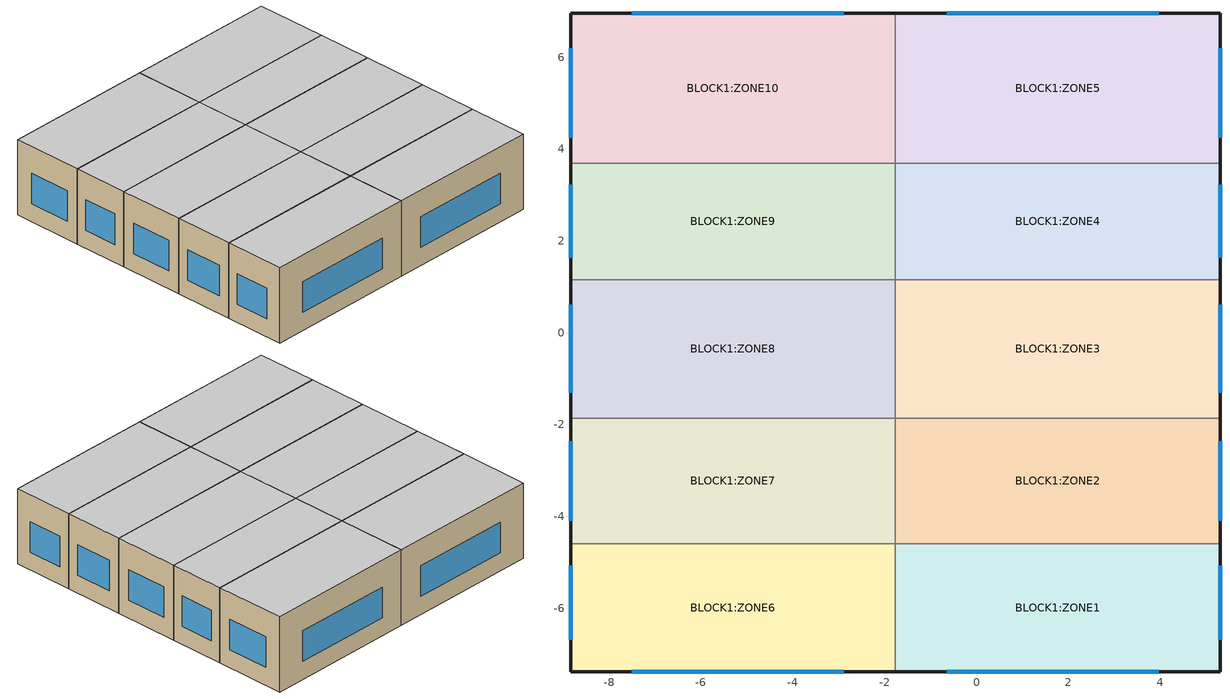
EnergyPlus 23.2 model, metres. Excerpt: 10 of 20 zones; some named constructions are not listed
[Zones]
BLOCK1:ZONE6
 floor ground (Project ground floor): -1.77,-7.38 -8.84,-7.38 -8.84,-4.59 -1.77,-4.59 z0
 wall outside (Project wall): -8.84,-4.59 -8.84,-7.38 -1.77,-7.38 z0:3.5
 wall to BLOCK1:ZONE1 (Project partition): -1.77,-7.38 -1.77,-4.59 z0:3.5
 wall to BLOCK1:ZONE7 (Project partition): -1.77,-4.59 -8.84,-4.59 z0:3.5
 window (Project external glazing - 1001): -8.84,-5.07 -8.84,-6.69 / -7.5,-7.38 -2.89,-7.38 z0.84:2.26
 ceiling to BLOCK2:ZONE6 (Project internal floor_Reversed): -8.84,-7.38 -1.77,-7.38 -1.77,-4.59 -8.84,-4.59 z3.5
BLOCK1:ZONE1
 floor ground (Project ground floor): 5.3,-7.38 -1.77,-7.38 -1.77,-4.59 5.3,-4.59 z0
 wall outside (Project wall): -1.77,-7.38 5.3,-7.38 5.3,-4.59 z0:3.5
 wall to BLOCK1:ZONE2 (Project partition): 5.3,-4.59 -1.77,-4.59 z0:3.5
 window (Project external glazing - 1001): 5.3,-6.69 5.3,-5.07 / -0.65,-7.38 3.96,-7.38 z0.84:2.26
 ceiling to BLOCK2:ZONE1 (Project internal floor_Reversed): -1.77,-7.38 5.3,-7.38 5.3,-4.59 -1.77,-4.59 z3.5
BLOCK1:ZONE7
 floor ground (Project ground floor): -1.77,-4.59 -8.84,-4.59 -8.84,-1.86 -1.77,-1.86 z0
 wall outside (Project wall): -8.84,-1.86 -8.84,-4.59 z0:3.5
 wall to BLOCK1:ZONE2 (Project partition): -1.77,-4.59 -1.77,-1.86 z0:3.5
 wall to BLOCK1:ZONE8 (Project partition): -1.77,-1.86 -8.84,-1.86 z0:3.5
 window (Project external glazing - 1001): -8.84,-2.36 -8.84,-4.09 z0.84:2.26
 ceiling to BLOCK2:ZONE7 (Project internal floor_Reversed): -8.84,-4.59 -1.77,-4.59 -1.77,-1.86 -8.84,-1.86 z3.5
BLOCK1:ZONE2
 floor ground (Project ground floor): 5.3,-4.59 -1.77,-4.59 -1.77,-1.86 5.3,-1.86 z0
 wall outside (Project wall): 5.3,-4.59 5.3,-1.86 z0:3.5
 wall to BLOCK1:ZONE3 (Project partition): 5.3,-1.86 -1.77,-1.86 z0:3.5
 window (Project external glazing - 1001): 5.3,-4.09 5.3,-2.36 z0.84:2.26
 ceiling to BLOCK2:ZONE2 (Project internal floor_Reversed): -1.77,-4.59 5.3,-4.59 5.3,-1.86 -1.77,-1.86 z3.5
BLOCK1:ZONE8
 floor ground (Project ground floor): -1.77,-1.86 -8.84,-1.86 -8.84,1.16 -1.77,1.16 z0
 wall outside (Project wall): -8.84,1.16 -8.84,-1.86 z0:3.5
 wall to BLOCK1:ZONE3 (Project partition): -1.77,-1.86 -1.77,1.16 z0:3.5
 wall to BLOCK1:ZONE9 (Project partition): -1.77,1.16 -8.84,1.16 z0:3.5
 window (Project external glazing - 1001): -8.84,0.61 -8.84,-1.31 z0.84:2.26
 ceiling to BLOCK2:ZONE8 (Project internal floor_Reversed): -8.84,-1.86 -1.77,-1.86 -1.77,1.16 -8.84,1.16 z3.5
BLOCK1:ZONE3
 floor ground (Project ground floor): 5.3,-1.86 -1.77,-1.86 -1.77,1.16 5.3,1.16 z0
 wall outside (Project wall): 5.3,-1.86 5.3,1.16 z0:3.5
 wall to BLOCK1:ZONE4 (Project partition): 5.3,1.16 -1.77,1.16 z0:3.5
 window (Project external glazing - 1001): 5.3,-1.31 5.3,0.61 z0.84:2.26
 ceiling to BLOCK2:ZONE3 (Project internal floor_Reversed): -1.77,-1.86 5.3,-1.86 5.3,1.16 -1.77,1.16 z3.5
BLOCK1:ZONE9
 floor ground (Project ground floor): -1.77,1.16 -8.84,1.16 -8.84,3.69 -1.77,3.69 z0
 wall outside (Project wall): -8.84,3.69 -8.84,1.16 z0:3.5
 wall to BLOCK1:ZONE4 (Project partition): -1.77,1.16 -1.77,3.69 z0:3.5
 wall to BLOCK1:ZONE10 (Project partition): -1.77,3.69 -8.84,3.69 z0:3.5
 window (Project external glazing - 1001): -8.84,3.22 -8.84,1.63 z0.84:2.26
 ceiling to BLOCK2:ZONE9 (Project internal floor_Reversed): -8.84,1.16 -1.77,1.16 -1.77,3.69 -8.84,3.69 z3.5
BLOCK1:ZONE4
 floor ground (Project ground floor): 5.3,1.16 -1.77,1.16 -1.77,3.69 5.3,3.69 z0
 wall outside (Project wall): 5.3,1.16 5.3,3.69 z0:3.5
 wall to BLOCK1:ZONE5 (Project partition): 5.3,3.69 -1.77,3.69 z0:3.5
 window (Project external glazing - 1001): 5.3,1.63 5.3,3.22 z0.84:2.26
 ceiling to BLOCK2:ZONE4 (Project internal floor_Reversed): -1.77,1.16 5.3,1.16 5.3,3.69 -1.77,3.69 z3.5
BLOCK1:ZONE10
 floor ground (Project ground floor): -1.77,3.69 -8.84,3.69 -8.84,6.96 -1.77,6.96 z0
 wall outside (Project wall): -1.77,6.96 -8.84,6.96 -8.84,3.69 z0:3.5
 wall to BLOCK1:ZONE5 (Project partition): -1.77,3.69 -1.77,6.96 z0:3.5
 window (Project external glazing - 1001): -2.89,6.96 -7.5,6.96 / -8.84,6.19 -8.84,4.24 z0.84:2.26
 ceiling to BLOCK2:ZONE10 (Project internal floor_Reversed): -8.84,3.69 -1.77,3.69 -1.77,6.96 -8.84,6.96 z3.5
BLOCK1:ZONE5
 floor ground (Project ground floor): 5.3,3.69 -1.77,3.69 -1.77,6.96 5.3,6.96 z0
 wall outside (Project wall): 5.3,3.69 5.3,6.96 -1.77,6.96 z0:3.5
 window (Project external glazing - 1001): 5.3,4.24 5.3,6.19 / 3.96,6.96 -0.65,6.96 z0.84:2.26
 ceiling to BLOCK2:ZONE5 (Project internal floor_Reversed): -1.77,3.69 5.3,3.69 5.3,6.96 -1.77,6.96 z3.5
[ENERGYMANAGEMENTSYSTEM:PROGRAM]
CountHours_BLOCK2_ZONE2: if (ComfStand == 1) || (ComfStand == 10); if (RMOT >= AHSTall) && (RMOT <= ACSTaul); if (BLOCK2_ZONE2_OpT <= ACSTnoTol); if (BLOCK2_ZONE2_OpT >= AHSTnoTol); set ComfHours_BLOCK2_ZONE2 = 1*ZoneTimeStep; set DiscomfAppHotHours_BLOCK2_ZONE2 = 0; set DiscomfAppColdHours_BLOCK2_ZONE2 = 0; set DiscomfNonAppHotHours_BLOCK2_ZONE2 = 0; set DiscomfNonAppColdHours_BLOCK2_ZONE2 = 0; endif; elseif (BLOCK2_ZONE2_OpT > ACSTnoTol); set ComfHours_BLOCK2_ZONE2 = 0; set DiscomfAppHotHours_BLOCK2_ZONE2 = 1*ZoneTimeStep; set DiscomfAppColdHours_BLOCK2_ZONE2 = 0; set DiscomfNonAppHotHours_BLOCK2_ZONE2 = 0; set DiscomfNonAppColdHours_BLOCK2_ZONE2 = 0; elseif (BLOCK2_ZONE2_OpT < AHSTnoTol); set ComfHours_BLOCK2_ZONE2 = 0; set DiscomfAppHotHours_BLOCK2_ZONE2 = 0; set DiscomfAppColdHours_BLOCK2_ZONE2 = 1*ZoneTimeStep; set DiscomfNonAppHotHours_BLOCK2_ZONE2 = 0; set DiscomfNonAppColdHours_BLOCK2_ZONE2 = 0; endif; elseif (RMOT > ACSTaul); set ComfHours_BLOCK2_ZONE2 = 0; set DiscomfAppHotHours_BLOCK2_ZONE2 = 0; set DiscomfAppColdHours_BLOCK2_ZONE2 = 0; set DiscomfNonAppHotHours_BLOCK2_ZONE2 = 1*ZoneTimeStep; set DiscomfNonAppColdHours_BLOCK2_ZONE2 = 0; elseif (RMOT < AHSTall); set ComfHours_BLOCK2_ZONE2 = 0; set DiscomfAppHotHours_BLOCK2_ZONE2 = 0; set DiscomfAppColdHours_BLOCK2_ZONE2 = 0; set DiscomfNonAppHotHours_BLOCK2_ZONE2 = 0; set DiscomfNonAppColdHours_BLOCK2_ZONE2 = 1*ZoneTimeStep; endif; else; if (PMOT >= AHSTall) && (PMOT <= ACSTaul); if (BLOCK2_ZONE2_OpT <= ACSTnoTol); if (BLOCK2_ZONE2_OpT >= AHSTnoTol); set ComfHours_BLOCK2_ZONE2 = 1*ZoneTimeStep; set DiscomfAppHotHours_BLOCK2_ZONE2 = 0; set DiscomfAppColdHours_BLOCK2_ZONE2 = 0; set DiscomfNonAppHotHours_BLOCK2_ZONE2 = 0; set DiscomfNonAppColdHours_BLOCK2_ZONE2 = 0; endif; elseif (BLOCK2_ZONE2_OpT > ACSTnoTol); set ComfHours_BLOCK2_ZONE2 = 0; set DiscomfAppHotHours_BLOCK2_ZONE2 = 1*ZoneTimeStep; set DiscomfAppColdHours_BLOCK2_ZONE2 = 0; set DiscomfNonAppHotHours_BLOCK2_ZONE2 = 0; set DiscomfNonAppColdHours_BLOCK2_ZONE2 = 0; elseif (BLOCK2_ZONE2_OpT < AHSTnoTol); set ComfHours_BLOCK2_ZONE2 = 0; set DiscomfAppHotHours_BLOCK2_ZONE2 = 0; set DiscomfAppColdHours_BLOCK2_ZONE2 = 1*ZoneTimeStep; set DiscomfNonAppHotHours_BLOCK2_ZONE2 = 0; set DiscomfNonAppColdHours_BLOCK2_ZONE2 = 0; endif; elseif (PMOT > ACSTaul); set ComfHours_BLOCK2_ZONE2 = 0; set DiscomfAppHotHours_BLOCK2_ZONE2 = 0; set DiscomfAppColdHours_BLOCK2_ZONE2 = 0; set DiscomfNonAppHotHours_BLOCK2_ZONE2 = 1*ZoneTimeStep; set DiscomfNonAppColdHours_BLOCK2_ZONE2 = 0; elseif (PMOT < AHSTall); set ComfHours_BLOCK2_ZONE2 = 0; set DiscomfAppHotHours_BLOCK2_ZONE2 = 0; set DiscomfAppColdHours_BLOCK2_ZONE2 = 0; set DiscomfNonAppHotHours_BLOCK2_ZONE2 = 0; set DiscomfNonAppColdHours_BLOCK2_ZONE2 = 1*ZoneTimeStep; endif; endif
CountHours_BLOCK2_ZONE8: if (ComfStand == 1) || (ComfStand == 10); if (RMOT >= AHSTall) && (RMOT <= ACSTaul); if (BLOCK2_ZONE8_OpT <= ACSTnoTol); if (BLOCK2_ZONE8_OpT >= AHSTnoTol); set ComfHours_BLOCK2_ZONE8 = 1*ZoneTimeStep; set DiscomfAppHotHours_BLOCK2_ZONE8 = 0; set DiscomfAppColdHours_BLOCK2_ZONE8 = 0; set DiscomfNonAppHotHours_BLOCK2_ZONE8 = 0; set DiscomfNonAppColdHours_BLOCK2_ZONE8 = 0; endif; elseif (BLOCK2_ZONE8_OpT > ACSTnoTol); set ComfHours_BLOCK2_ZONE8 = 0; set DiscomfAppHotHours_BLOCK2_ZONE8 = 1*ZoneTimeStep; set DiscomfAppColdHours_BLOCK2_ZONE8 = 0; set DiscomfNonAppHotHours_BLOCK2_ZONE8 = 0; set DiscomfNonAppColdHours_BLOCK2_ZONE8 = 0; elseif (BLOCK2_ZONE8_OpT < AHSTnoTol); set ComfHours_BLOCK2_ZONE8 = 0; set DiscomfAppHotHours_BLOCK2_ZONE8 = 0; set DiscomfAppColdHours_BLOCK2_ZONE8 = 1*ZoneTimeStep; set DiscomfNonAppHotHours_BLOCK2_ZONE8 = 0; set DiscomfNonAppColdHours_BLOCK2_ZONE8 = 0; endif; elseif (RMOT > ACSTaul); set ComfHours_BLOCK2_ZONE8 = 0; set DiscomfAppHotHours_BLOCK2_ZONE8 = 0; set DiscomfAppColdHours_BLOCK2_ZONE8 = 0; set DiscomfNonAppHotHours_BLOCK2_ZONE8 = 1*ZoneTimeStep; set DiscomfNonAppColdHours_BLOCK2_ZONE8 = 0; elseif (RMOT < AHSTall); set ComfHours_BLOCK2_ZONE8 = 0; set DiscomfAppHotHours_BLOCK2_ZONE8 = 0; set DiscomfAppColdHours_BLOCK2_ZONE8 = 0; set DiscomfNonAppHotHours_BLOCK2_ZONE8 = 0; set DiscomfNonAppColdHours_BLOCK2_ZONE8 = 1*ZoneTimeStep; endif; else; if (PMOT >= AHSTall) && (PMOT <= ACSTaul); if (BLOCK2_ZONE8_OpT <= ACSTnoTol); if (BLOCK2_ZONE8_OpT >= AHSTnoTol); set ComfHours_BLOCK2_ZONE8 = 1*ZoneTimeStep; set DiscomfAppHotHours_BLOCK2_ZONE8 = 0; set DiscomfAppColdHours_BLOCK2_ZONE8 = 0; set DiscomfNonAppHotHours_BLOCK2_ZONE8 = 0; set DiscomfNonAppColdHours_BLOCK2_ZONE8 = 0; endif; elseif (BLOCK2_ZONE8_OpT > ACSTnoTol); set ComfHours_BLOCK2_ZONE8 = 0; set DiscomfAppHotHours_BLOCK2_ZONE8 = 1*ZoneTimeStep; set DiscomfAppColdHours_BLOCK2_ZONE8 = 0; set DiscomfNonAppHotHours_BLOCK2_ZONE8 = 0; set DiscomfNonAppColdHours_BLOCK2_ZONE8 = 0; elseif (BLOCK2_ZONE8_OpT < AHSTnoTol); set ComfHours_BLOCK2_ZONE8 = 0; set DiscomfAppHotHours_BLOCK2_ZONE8 = 0; set DiscomfAppColdHours_BLOCK2_ZONE8 = 1*ZoneTimeStep; set DiscomfNonAppHotHours_BLOCK2_ZONE8 = 0; set DiscomfNonAppColdHours_BLOCK2_ZONE8 = 0; endif; elseif (PMOT > ACSTaul); set ComfHours_BLOCK2_ZONE8 = 0; set DiscomfAppHotHours_BLOCK2_ZONE8 = 0; set DiscomfAppColdHours_BLOCK2_ZONE8 = 0; set DiscomfNonAppHotHours_BLOCK2_ZONE8 = 1*ZoneTimeStep; set DiscomfNonAppColdHours_BLOCK2_ZONE8 = 0; elseif (PMOT < AHSTall); set ComfHours_BLOCK2_ZONE8 = 0; set DiscomfAppHotHours_BLOCK2_ZONE8 = 0; set DiscomfAppColdHours_BLOCK2_ZONE8 = 0; set DiscomfNonAppHotHours_BLOCK2_ZONE8 = 0; set DiscomfNonAppColdHours_BLOCK2_ZONE8 = 1*ZoneTimeStep; endif; endif
CountHours_BLOCK2_ZONE3: if (ComfStand == 1) || (ComfStand == 10); if (RMOT >= AHSTall) && (RMOT <= ACSTaul); if (BLOCK2_ZONE3_OpT <= ACSTnoTol); if (BLOCK2_ZONE3_OpT >= AHSTnoTol); set ComfHours_BLOCK2_ZONE3 = 1*ZoneTimeStep; set DiscomfAppHotHours_BLOCK2_ZONE3 = 0; set DiscomfAppColdHours_BLOCK2_ZONE3 = 0; set DiscomfNonAppHotHours_BLOCK2_ZONE3 = 0; set DiscomfNonAppColdHours_BLOCK2_ZONE3 = 0; endif; elseif (BLOCK2_ZONE3_OpT > ACSTnoTol); set ComfHours_BLOCK2_ZONE3 = 0; set DiscomfAppHotHours_BLOCK2_ZONE3 = 1*ZoneTimeStep; set DiscomfAppColdHours_BLOCK2_ZONE3 = 0; set DiscomfNonAppHotHours_BLOCK2_ZONE3 = 0; set DiscomfNonAppColdHours_BLOCK2_ZONE3 = 0; elseif (BLOCK2_ZONE3_OpT < AHSTnoTol); set ComfHours_BLOCK2_ZONE3 = 0; set DiscomfAppHotHours_BLOCK2_ZONE3 = 0; set DiscomfAppColdHours_BLOCK2_ZONE3 = 1*ZoneTimeStep; set DiscomfNonAppHotHours_BLOCK2_ZONE3 = 0; set DiscomfNonAppColdHours_BLOCK2_ZONE3 = 0; endif; elseif (RMOT > ACSTaul); set ComfHours_BLOCK2_ZONE3 = 0; set DiscomfAppHotHours_BLOCK2_ZONE3 = 0; set DiscomfAppColdHours_BLOCK2_ZONE3 = 0; set DiscomfNonAppHotHours_BLOCK2_ZONE3 = 1*ZoneTimeStep; set DiscomfNonAppColdHours_BLOCK2_ZONE3 = 0; elseif (RMOT < AHSTall); set ComfHours_BLOCK2_ZONE3 = 0; set DiscomfAppHotHours_BLOCK2_ZONE3 = 0; set DiscomfAppColdHours_BLOCK2_ZONE3 = 0; set DiscomfNonAppHotHours_BLOCK2_ZONE3 = 0; set DiscomfNonAppColdHours_BLOCK2_ZONE3 = 1*ZoneTimeStep; endif; else; if (PMOT >= AHSTall) && (PMOT <= ACSTaul); if (BLOCK2_ZONE3_OpT <= ACSTnoTol); if (BLOCK2_ZONE3_OpT >= AHSTnoTol); set ComfHours_BLOCK2_ZONE3 = 1*ZoneTimeStep; set DiscomfAppHotHours_BLOCK2_ZONE3 = 0; set DiscomfAppColdHours_BLOCK2_ZONE3 = 0; set DiscomfNonAppHotHours_BLOCK2_ZONE3 = 0; set DiscomfNonAppColdHours_BLOCK2_ZONE3 = 0; endif; elseif (BLOCK2_ZONE3_OpT > ACSTnoTol); set ComfHours_BLOCK2_ZONE3 = 0; set DiscomfAppHotHours_BLOCK2_ZONE3 = 1*ZoneTimeStep; set DiscomfAppColdHours_BLOCK2_ZONE3 = 0; set DiscomfNonAppHotHours_BLOCK2_ZONE3 = 0; set DiscomfNonAppColdHours_BLOCK2_ZONE3 = 0; elseif (BLOCK2_ZONE3_OpT < AHSTnoTol); set ComfHours_BLOCK2_ZONE3 = 0; set DiscomfAppHotHours_BLOCK2_ZONE3 = 0; set DiscomfAppColdHours_BLOCK2_ZONE3 = 1*ZoneTimeStep; set DiscomfNonAppHotHours_BLOCK2_ZONE3 = 0; set DiscomfNonAppColdHours_BLOCK2_ZONE3 = 0; endif; elseif (PMOT > ACSTaul); set ComfHours_BLOCK2_ZONE3 = 0; set DiscomfAppHotHours_BLOCK2_ZONE3 = 0; set DiscomfAppColdHours_BLOCK2_ZONE3 = 0; set DiscomfNonAppHotHours_BLOCK2_ZONE3 = 1*ZoneTimeStep; set DiscomfNonAppColdHours_BLOCK2_ZONE3 = 0; elseif (PMOT < AHSTall); set ComfHours_BLOCK2_ZONE3 = 0; set DiscomfAppHotHours_BLOCK2_ZONE3 = 0; set DiscomfAppColdHours_BLOCK2_ZONE3 = 0; set DiscomfNonAppHotHours_BLOCK2_ZONE3 = 0; set DiscomfNonAppColdHours_BLOCK2_ZONE3 = 1*ZoneTimeStep; endif; endif
CountHours_BLOCK2_ZONE9: if (ComfStand == 1) || (ComfStand == 10); if (RMOT >= AHSTall) && (RMOT <= ACSTaul); if (BLOCK2_ZONE9_OpT <= ACSTnoTol); if (BLOCK2_ZONE9_OpT >= AHSTnoTol); set ComfHours_BLOCK2_ZONE9 = 1*ZoneTimeStep; set DiscomfAppHotHours_BLOCK2_ZONE9 = 0; set DiscomfAppColdHours_BLOCK2_ZONE9 = 0; set DiscomfNonAppHotHours_BLOCK2_ZONE9 = 0; set DiscomfNonAppColdHours_BLOCK2_ZONE9 = 0; endif; elseif (BLOCK2_ZONE9_OpT > ACSTnoTol); set ComfHours_BLOCK2_ZONE9 = 0; set DiscomfAppHotHours_BLOCK2_ZONE9 = 1*ZoneTimeStep; set DiscomfAppColdHours_BLOCK2_ZONE9 = 0; set DiscomfNonAppHotHours_BLOCK2_ZONE9 = 0; set DiscomfNonAppColdHours_BLOCK2_ZONE9 = 0; elseif (BLOCK2_ZONE9_OpT < AHSTnoTol); set ComfHours_BLOCK2_ZONE9 = 0; set DiscomfAppHotHours_BLOCK2_ZONE9 = 0; set DiscomfAppColdHours_BLOCK2_ZONE9 = 1*ZoneTimeStep; set DiscomfNonAppHotHours_BLOCK2_ZONE9 = 0; set DiscomfNonAppColdHours_BLOCK2_ZONE9 = 0; endif; elseif (RMOT > ACSTaul); set ComfHours_BLOCK2_ZONE9 = 0; set DiscomfAppHotHours_BLOCK2_ZONE9 = 0; set DiscomfAppColdHours_BLOCK2_ZONE9 = 0; set DiscomfNonAppHotHours_BLOCK2_ZONE9 = 1*ZoneTimeStep; set DiscomfNonAppColdHours_BLOCK2_ZONE9 = 0; elseif (RMOT < AHSTall); set ComfHours_BLOCK2_ZONE9 = 0; set DiscomfAppHotHours_BLOCK2_ZONE9 = 0; set DiscomfAppColdHours_BLOCK2_ZONE9 = 0; set DiscomfNonAppHotHours_BLOCK2_ZONE9 = 0; set DiscomfNonAppColdHours_BLOCK2_ZONE9 = 1*ZoneTimeStep; endif; else; if (PMOT >= AHSTall) && (PMOT <= ACSTaul); if (BLOCK2_ZONE9_OpT <= ACSTnoTol); if (BLOCK2_ZONE9_OpT >= AHSTnoTol); set ComfHours_BLOCK2_ZONE9 = 1*ZoneTimeStep; set DiscomfAppHotHours_BLOCK2_ZONE9 = 0; set DiscomfAppColdHours_BLOCK2_ZONE9 = 0; set DiscomfNonAppHotHours_BLOCK2_ZONE9 = 0; set DiscomfNonAppColdHours_BLOCK2_ZONE9 = 0; endif; elseif (BLOCK2_ZONE9_OpT > ACSTnoTol); set ComfHours_BLOCK2_ZONE9 = 0; set DiscomfAppHotHours_BLOCK2_ZONE9 = 1*ZoneTimeStep; set DiscomfAppColdHours_BLOCK2_ZONE9 = 0; set DiscomfNonAppHotHours_BLOCK2_ZONE9 = 0; set DiscomfNonAppColdHours_BLOCK2_ZONE9 = 0; elseif (BLOCK2_ZONE9_OpT < AHSTnoTol); set ComfHours_BLOCK2_ZONE9 = 0; set DiscomfAppHotHours_BLOCK2_ZONE9 = 0; set DiscomfAppColdHours_BLOCK2_ZONE9 = 1*ZoneTimeStep; set DiscomfNonAppHotHours_BLOCK2_ZONE9 = 0; set DiscomfNonAppColdHours_BLOCK2_ZONE9 = 0; endif; elseif (PMOT > ACSTaul); set ComfHours_BLOCK2_ZONE9 = 0; set DiscomfAppHotHours_BLOCK2_ZONE9 = 0; set DiscomfAppColdHours_BLOCK2_ZONE9 = 0; set DiscomfNonAppHotHours_BLOCK2_ZONE9 = 1*ZoneTimeStep; set DiscomfNonAppColdHours_BLOCK2_ZONE9 = 0; elseif (PMOT < AHSTall); set ComfHours_BLOCK2_ZONE9 = 0; set DiscomfAppHotHours_BLOCK2_ZONE9 = 0; set DiscomfAppColdHours_BLOCK2_ZONE9 = 0; set DiscomfNonAppHotHours_BLOCK2_ZONE9 = 0; set DiscomfNonAppColdHours_BLOCK2_ZONE9 = 1*ZoneTimeStep; endif; endif
CountHours_BLOCK2_ZONE4: if (ComfStand == 1) || (ComfStand == 10); if (RMOT >= AHSTall) && (RMOT <= ACSTaul); if (BLOCK2_ZONE4_OpT <= ACSTnoTol); if (BLOCK2_ZONE4_OpT >= AHSTnoTol); set ComfHours_BLOCK2_ZONE4 = 1*ZoneTimeStep; set DiscomfAppHotHours_BLOCK2_ZONE4 = 0; set DiscomfAppColdHours_BLOCK2_ZONE4 = 0; set DiscomfNonAppHotHours_BLOCK2_ZONE4 = 0; set DiscomfNonAppColdHours_BLOCK2_ZONE4 = 0; endif; elseif (BLOCK2_ZONE4_OpT > ACSTnoTol); set ComfHours_BLOCK2_ZONE4 = 0; set DiscomfAppHotHours_BLOCK2_ZONE4 = 1*ZoneTimeStep; set DiscomfAppColdHours_BLOCK2_ZONE4 = 0; set DiscomfNonAppHotHours_BLOCK2_ZONE4 = 0; set DiscomfNonAppColdHours_BLOCK2_ZONE4 = 0; elseif (BLOCK2_ZONE4_OpT < AHSTnoTol); set ComfHours_BLOCK2_ZONE4 = 0; set DiscomfAppHotHours_BLOCK2_ZONE4 = 0; set DiscomfAppColdHours_BLOCK2_ZONE4 = 1*ZoneTimeStep; set DiscomfNonAppHotHours_BLOCK2_ZONE4 = 0; set DiscomfNonAppColdHours_BLOCK2_ZONE4 = 0; endif; elseif (RMOT > ACSTaul); set ComfHours_BLOCK2_ZONE4 = 0; set DiscomfAppHotHours_BLOCK2_ZONE4 = 0; set DiscomfAppColdHours_BLOCK2_ZONE4 = 0; set DiscomfNonAppHotHours_BLOCK2_ZONE4 = 1*ZoneTimeStep; set DiscomfNonAppColdHours_BLOCK2_ZONE4 = 0; elseif (RMOT < AHSTall); set ComfHours_BLOCK2_ZONE4 = 0; set DiscomfAppHotHours_BLOCK2_ZONE4 = 0; set DiscomfAppColdHours_BLOCK2_ZONE4 = 0; set DiscomfNonAppHotHours_BLOCK2_ZONE4 = 0; set DiscomfNonAppColdHours_BLOCK2_ZONE4 = 1*ZoneTimeStep; endif; else; if (PMOT >= AHSTall) && (PMOT <= ACSTaul); if (BLOCK2_ZONE4_OpT <= ACSTnoTol); if (BLOCK2_ZONE4_OpT >= AHSTnoTol); set ComfHours_BLOCK2_ZONE4 = 1*ZoneTimeStep; set DiscomfAppHotHours_BLOCK2_ZONE4 = 0; set DiscomfAppColdHours_BLOCK2_ZONE4 = 0; set DiscomfNonAppHotHours_BLOCK2_ZONE4 = 0; set DiscomfNonAppColdHours_BLOCK2_ZONE4 = 0; endif; elseif (BLOCK2_ZONE4_OpT > ACSTnoTol); set ComfHours_BLOCK2_ZONE4 = 0; set DiscomfAppHotHours_BLOCK2_ZONE4 = 1*ZoneTimeStep; set DiscomfAppColdHours_BLOCK2_ZONE4 = 0; set DiscomfNonAppHotHours_BLOCK2_ZONE4 = 0; set DiscomfNonAppColdHours_BLOCK2_ZONE4 = 0; elseif (BLOCK2_ZONE4_OpT < AHSTnoTol); set ComfHours_BLOCK2_ZONE4 = 0; set DiscomfAppHotHours_BLOCK2_ZONE4 = 0; set DiscomfAppColdHours_BLOCK2_ZONE4 = 1*ZoneTimeStep; set DiscomfNonAppHotHours_BLOCK2_ZONE4 = 0; set DiscomfNonAppColdHours_BLOCK2_ZONE4 = 0; endif; elseif (PMOT > ACSTaul); set ComfHours_BLOCK2_ZONE4 = 0; set DiscomfAppHotHours_BLOCK2_ZONE4 = 0; set DiscomfAppColdHours_BLOCK2_ZONE4 = 0; set DiscomfNonAppHotHours_BLOCK2_ZONE4 = 1*ZoneTimeStep; set DiscomfNonAppColdHours_BLOCK2_ZONE4 = 0; elseif (PMOT < AHSTall); set ComfHours_BLOCK2_ZONE4 = 0; set DiscomfAppHotHours_BLOCK2_ZONE4 = 0; set DiscomfAppColdHours_BLOCK2_ZONE4 = 0; set DiscomfNonAppHotHours_BLOCK2_ZONE4 = 0; set DiscomfNonAppColdHours_BLOCK2_ZONE4 = 1*ZoneTimeStep; endif; endif
CountHours_BLOCK2_ZONE10: if (ComfStand == 1) || (ComfStand == 10); if (RMOT >= AHSTall) && (RMOT <= ACSTaul); if (BLOCK2_ZONE10_OpT <= ACSTnoTol); if (BLOCK2_ZONE10_OpT >= AHSTnoTol); set ComfHours_BLOCK2_ZONE10 = 1*ZoneTimeStep; set DiscomfAppHotHours_BLOCK2_ZONE10 = 0; set DiscomfAppColdHours_BLOCK2_ZONE10 = 0; set DiscomfNonAppHotHours_BLOCK2_ZONE10 = 0; set DiscomfNonAppColdHours_BLOCK2_ZONE10 = 0; endif; elseif (BLOCK2_ZONE10_OpT > ACSTnoTol); set ComfHours_BLOCK2_ZONE10 = 0; set DiscomfAppHotHours_BLOCK2_ZONE10 = 1*ZoneTimeStep; set DiscomfAppColdHours_BLOCK2_ZONE10 = 0; set DiscomfNonAppHotHours_BLOCK2_ZONE10 = 0; set DiscomfNonAppColdHours_BLOCK2_ZONE10 = 0; elseif (BLOCK2_ZONE10_OpT < AHSTnoTol); set ComfHours_BLOCK2_ZONE10 = 0; set DiscomfAppHotHours_BLOCK2_ZONE10 = 0; set DiscomfAppColdHours_BLOCK2_ZONE10 = 1*ZoneTimeStep; set DiscomfNonAppHotHours_BLOCK2_ZONE10 = 0; set DiscomfNonAppColdHours_BLOCK2_ZONE10 = 0; endif; elseif (RMOT > ACSTaul); set ComfHours_BLOCK2_ZONE10 = 0; set DiscomfAppHotHours_BLOCK2_ZONE10 = 0; set DiscomfAppColdHours_BLOCK2_ZONE10 = 0; set DiscomfNonAppHotHours_BLOCK2_ZONE10 = 1*ZoneTimeStep; set DiscomfNonAppColdHours_BLOCK2_ZONE10 = 0; elseif (RMOT < AHSTall); set ComfHours_BLOCK2_ZONE10 = 0; set DiscomfAppHotHours_BLOCK2_ZONE10 = 0; set DiscomfAppColdHours_BLOCK2_ZONE10 = 0; set DiscomfNonAppHotHours_BLOCK2_ZONE10 = 0; set DiscomfNonAppColdHours_BLOCK2_ZONE10 = 1*ZoneTimeStep; endif; else; if (PMOT >= AHSTall) && (PMOT <= ACSTaul); if (BLOCK2_ZONE10_OpT <= ACSTnoTol); if (BLOCK2_ZONE10_OpT >= AHSTnoTol); set ComfHours_BLOCK2_ZONE10 = 1*ZoneTimeStep; set DiscomfAppHotHours_BLOCK2_ZONE10 = 0; set DiscomfAppColdHours_BLOCK2_ZONE10 = 0; set DiscomfNonAppHotHours_BLOCK2_ZONE10 = 0; set DiscomfNonAppColdHours_BLOCK2_ZONE10 = 0; endif; elseif (BLOCK2_ZONE10_OpT > ACSTnoTol); set ComfHours_BLOCK2_ZONE10 = 0; set DiscomfAppHotHours_BLOCK2_ZONE10 = 1*ZoneTimeStep; set DiscomfAppColdHours_BLOCK2_ZONE10 = 0; set DiscomfNonAppHotHours_BLOCK2_ZONE10 = 0; set DiscomfNonAppColdHours_BLOCK2_ZONE10 = 0; elseif (BLOCK2_ZONE10_OpT < AHSTnoTol); set ComfHours_BLOCK2_ZONE10 = 0; set DiscomfAppHotHours_BLOCK2_ZONE10 = 0; set DiscomfAppColdHours_BLOCK2_ZONE10 = 1*ZoneTimeStep; set DiscomfNonAppHotHours_BLOCK2_ZONE10 = 0; set DiscomfNonAppColdHours_BLOCK2_ZONE10 = 0; endif; elseif (PMOT > ACSTaul); set ComfHours_BLOCK2_ZONE10 = 0; set DiscomfAppHotHours_BLOCK2_ZONE10 = 0; set DiscomfAppColdHours_BLOCK2_ZONE10 = 0; set DiscomfNonAppHotHours_BLOCK2_ZONE10 = 1*ZoneTimeStep; set DiscomfNonAppColdHours_BLOCK2_ZONE10 = 0; elseif (PMOT < AHSTall); set ComfHours_BLOCK2_ZONE10 = 0; set DiscomfAppHotHours_BLOCK2_ZONE10 = 0; set DiscomfAppColdHours_BLOCK2_ZONE10 = 0; set DiscomfNonAppHotHours_BLOCK2_ZONE10 = 0; set DiscomfNonAppColdHours_BLOCK2_ZONE10 = 1*ZoneTimeStep; endif; endif
CountHours_BLOCK2_ZONE5: if (ComfStand == 1) || (ComfStand == 10); if (RMOT >= AHSTall) && (RMOT <= ACSTaul); if (BLOCK2_ZONE5_OpT <= ACSTnoTol); if (BLOCK2_ZONE5_OpT >= AHSTnoTol); set ComfHours_BLOCK2_ZONE5 = 1*ZoneTimeStep; set DiscomfAppHotHours_BLOCK2_ZONE5 = 0; set DiscomfAppColdHours_BLOCK2_ZONE5 = 0; set DiscomfNonAppHotHours_BLOCK2_ZONE5 = 0; set DiscomfNonAppColdHours_BLOCK2_ZONE5 = 0; endif; elseif (BLOCK2_ZONE5_OpT > ACSTnoTol); set ComfHours_BLOCK2_ZONE5 = 0; set DiscomfAppHotHours_BLOCK2_ZONE5 = 1*ZoneTimeStep; set DiscomfAppColdHours_BLOCK2_ZONE5 = 0; set DiscomfNonAppHotHours_BLOCK2_ZONE5 = 0; set DiscomfNonAppColdHours_BLOCK2_ZONE5 = 0; elseif (BLOCK2_ZONE5_OpT < AHSTnoTol); set ComfHours_BLOCK2_ZONE5 = 0; set DiscomfAppHotHours_BLOCK2_ZONE5 = 0; set DiscomfAppColdHours_BLOCK2_ZONE5 = 1*ZoneTimeStep; set DiscomfNonAppHotHours_BLOCK2_ZONE5 = 0; set DiscomfNonAppColdHours_BLOCK2_ZONE5 = 0; endif; elseif (RMOT > ACSTaul); set ComfHours_BLOCK2_ZONE5 = 0; set DiscomfAppHotHours_BLOCK2_ZONE5 = 0; set DiscomfAppColdHours_BLOCK2_ZONE5 = 0; set DiscomfNonAppHotHours_BLOCK2_ZONE5 = 1*ZoneTimeStep; set DiscomfNonAppColdHours_BLOCK2_ZONE5 = 0; elseif (RMOT < AHSTall); set ComfHours_BLOCK2_ZONE5 = 0; set DiscomfAppHotHours_BLOCK2_ZONE5 = 0; set DiscomfAppColdHours_BLOCK2_ZONE5 = 0; set DiscomfNonAppHotHours_BLOCK2_ZONE5 = 0; set DiscomfNonAppColdHours_BLOCK2_ZONE5 = 1*ZoneTimeStep; endif; else; if (PMOT >= AHSTall) && (PMOT <= ACSTaul); if (BLOCK2_ZONE5_OpT <= ACSTnoTol); if (BLOCK2_ZONE5_OpT >= AHSTnoTol); set ComfHours_BLOCK2_ZONE5 = 1*ZoneTimeStep; set DiscomfAppHotHours_BLOCK2_ZONE5 = 0; set DiscomfAppColdHours_BLOCK2_ZONE5 = 0; set DiscomfNonAppHotHours_BLOCK2_ZONE5 = 0; set DiscomfNonAppColdHours_BLOCK2_ZONE5 = 0; endif; elseif (BLOCK2_ZONE5_OpT > ACSTnoTol); set ComfHours_BLOCK2_ZONE5 = 0; set DiscomfAppHotHours_BLOCK2_ZONE5 = 1*ZoneTimeStep; set DiscomfAppColdHours_BLOCK2_ZONE5 = 0; set DiscomfNonAppHotHours_BLOCK2_ZONE5 = 0; set DiscomfNonAppColdHours_BLOCK2_ZONE5 = 0; elseif (BLOCK2_ZONE5_OpT < AHSTnoTol); set ComfHours_BLOCK2_ZONE5 = 0; set DiscomfAppHotHours_BLOCK2_ZONE5 = 0; set DiscomfAppColdHours_BLOCK2_ZONE5 = 1*ZoneTimeStep; set DiscomfNonAppHotHours_BLOCK2_ZONE5 = 0; set DiscomfNonAppColdHours_BLOCK2_ZONE5 = 0; endif; elseif (PMOT > ACSTaul); set ComfHours_BLOCK2_ZONE5 = 0; set DiscomfAppHotHours_BLOCK2_ZONE5 = 0; set DiscomfAppColdHours_BLOCK2_ZONE5 = 0; set DiscomfNonAppHotHours_BLOCK2_ZONE5 = 1*ZoneTimeStep; set DiscomfNonAppColdHours_BLOCK2_ZONE5 = 0; elseif (PMOT < AHSTall); set ComfHours_BLOCK2_ZONE5 = 0; set DiscomfAppHotHours_BLOCK2_ZONE5 = 0; set DiscomfAppColdHours_BLOCK2_ZONE5 = 0; set DiscomfNonAppHotHours_BLOCK2_ZONE5 = 0; set DiscomfNonAppColdHours_BLOCK2_ZONE5 = 1*ZoneTimeStep; endif; endif
SetAppLimits: if ComfStand == 99; set ACSTaul = 0; set ACSTall = 0; set AHSTaul = 0; set AHSTall = 0; elseif ComfStand == 1; set ACSTaul = 30; set ACSTall = 10; set AHSTaul = 30; set AHSTall = 10; elseif ComfStand == 2 || ComfStand == 12; set ACSTaul = 33.5; set ACSTall = 10; set AHSTaul = 33.5; set AHSTall = 10; elseif ComfStand == 3; set ACSTaul = 30; set ACSTall = 5; set AHSTaul = 30; set AHSTall = 5; elseif (ComfStand == 4) || (ComfStand == 5); if CAT == 1; set ACSTaul = 28; set ACSTall = 18; set AHSTaul = 28; set AHSTall = 18; elseif CAT == 2; set ACSTaul = 30; set ACSTall = 18; set AHSTaul = 28; set AHSTall = 16; else; set ACSTaul = 50; set ACSTall = 50; set AHSTaul = 50; set AHSTall = 50; endif; elseif ComfStand == 6; set ACSTaul = 30; set ACSTall = -7; set AHSTaul = 30; set AHSTall = -7; elseif ComfStand == 7; set ACSTaul = 31; set ACSTall = 12.5; set AHSTaul = 31; set AHSTall = 12.5; elseif ComfStand == 8; set ACSTaul = 38.5; set ACSTall = 13; set AHSTaul = 38.5; set AHSTall = 13; elseif ComfStand == 9 || ComfStand == 10 || ComfStand == 11; set ACSTaul = 33; set ACSTall = 5.5; set AHSTaul = 33; set AHSTall = 5.5; elseif ComfStand == 13; set ACSTaul = 25; set ACSTall = 10; set AHSTaul = 25; set AHSTall = 10; elseif ComfStand == 14; set ACSTaul = 27; set ACSTall = 8; set AHSTaul = 27; set AHSTall = 8; elseif ComfStand == 15; set ACSTaul = 24.8; set ACSTall = 16.9; set AHSTaul = 24.8; set AHSTall = 16.9; elseif ComfStand == 16; set ACSTaul = 25.7; set ACSTall = 16.4; set AHSTaul = 25.7; set AHSTall = 16.4; elseif ComfStand == 17; if (DayOfYear <= 121) || (DayOfYear > 295); set ACSTaul = 25.25; set ACSTall = 11.25; set AHSTaul = 25.25; set AHSTall = 11.25; else; set ACSTaul = 45; set ACSTall = 23; set AHSTaul = 45; set AHSTall = 23; endif; elseif ComfStand == 18; if (DayOfYear <= 121) || (DayOfYear > 295); set ACSTaul = 27.5; set ACSTall = 15.5; set AHSTaul = 27.5; set AHSTall = 15.5; else; set ACSTaul = 34; set ACSTall = 23; set AHSTaul = 34; set AHSTall = 23; endif; elseif ComfStand == 19; if (DayOfYear <= 121) || (DayOfYear > 295); set ACSTaul = 25.25; set ACSTall = 5; set AHSTaul = 25.25; set AHSTall = 5; else; set ACSTaul = 25.25; set ACSTall = 11.75; set AHSTaul = 25.25; set AHSTall = 11.75; endif; elseif ComfStand == 20; if (DayOfYear <= 121) || (DayOfYear > 295); set ACSTaul = 29.75; set ACSTall = 13; set AHSTaul = 29.75; set AHSTall = 13; else; set ACSTaul = 45; set ACSTall = 23; set AHSTaul = 45; set AHSTall = 23; endif; elseif ComfStand == 21; set ACSTaul = 20; set ACSTall = 6.5; set AHSTaul = 20; set AHSTall = 6.5; else; set ACSTaul = 50; set ACSTall = 50; set AHSTaul = 50; set AHSTall = 50; endif
ApplyCAT: set CATcoolOffset = 0; set CATheatOffset = 0; if ComfStand == 99; set ACSToffset = 0 + 0; set AHSToffset = 0 + 0; elseif (ComfStand == 1 ); if (CAT == 1); set ACSToffset = 2+CATcoolOffset; set AHSToffset = -3+CATheatOffset; elseif (CAT == 2); set ACSToffset = 3+CATcoolOffset; set AHSToffset = -4+CATheatOffset; elseif (CAT == 3); set ACSToffset = 4+CATcoolOffset; set AHSToffset = -5+CATheatOffset; endif; elseif ComfStand == 2 || ComfStand == 3 || ComfStand == 11; if (CAT == 90); set ACSToffset = 2.5+CATcoolOffset; set AHSToffset = -2.5+CATheatOffset; elseif (CAT == 80); set ACSToffset = 3.5+CATcoolOffset; set AHSToffset = -3.5+CATheatOffset; endif; elseif (ComfStand == 4 ) || (ComfStand == 5) || (ComfStand == 6); set ACSToffset = 0+CATcoolOffset; set AHSToffset = 0+CATheatOffset; elseif (ComfStand == 7); if (CAT == 90); set ACSToffset = 2.4+CATcoolOffset; set AHSToffset = -2.4+CATheatOffset; elseif (CAT == 85); set ACSToffset = 3.3+CATcoolOffset; set AHSToffset = -3.3+CATheatOffset; elseif (CAT == 80); set ACSToffset = 4.1+CATcoolOffset; set AHSToffset = -4.1+CATheatOffset; endif; elseif (ComfStand == 8); if (CAT == 90); set ACSToffset = 3.5+CATcoolOffset; set AHSToffset = -3.5+CATheatOffset; elseif (CAT == 85); set ACSToffset = 4.8+CATcoolOffset; set AHSToffset = -4.8+CATheatOffset; elseif (CAT == 80); set ACSToffset = 5.9+CATcoolOffset; set AHSToffset = -5.9+CATheatOffset; endif; elseif ComfStand == 9 || ComfStand == 10; if (CAT == 90); set ACSToffset = 2.15+CATcoolOffset; set AHSToffset = -2.15+CATheatOffset; elseif (CAT == 80); set ACSToffset = 3.6+CATcoolOffset; set AHSToffset = -3.6+CATheatOffset; endif; elseif ComfStand == 12; if (CAT == 90); set ACSToffset = 1.7+CATcoolOffset; set AHSToffset = -1.7+CATheatOffset; elseif (CAT == 80); set ACSToffset = 2.89+CATcoolOffset; set AHSToffset = -2.89+CATheatOffset; endif; elseif ComfStand == 13; if (CAT == 90); set ACSToffset = 3.45+CATcoolOffset; set AHSToffset = -3.45+CATheatOffset; elseif (CAT == 80); set ACSToffset = 4.55+CATcoolOffset; set AHSToffset = -4.55+CATheatOffset; endif; elseif ComfStand == 14; if (CAT == 90); set ACSToffset = 3.5+CATcoolOffset; set AHSToffset = -3.5+CATheatOffset; elseif (CAT == 80); set ACSToffset = 4.5+CATcoolOffset; set AHSToffset = -4.5+CATheatOffset; endif; elseif ComfStand == 15; if (CAT == 90); set ACSToffset = 2.8+CATcoolOffset; set AHSToffset = -2.8+CATheatOffset; elseif (CAT == 80); set ACSToffset = 3.8+CATcoolOffset; set AHSToffset = -3.8+CATheatOffset; endif; elseif ComfStand == 16; if (CAT == 90); set ACSToffset = 1.1+CATcoolOffset; set AHSToffset = -1.1+CATheatOffset; elseif (CAT == 80); set ACSToffset = 2.1+CATcoolOffset; set AHSToffset = -2.1+CATheatOffset; endif; elseif (ComfStand == 17) || (ComfStand == 18); if CAT == 90; if (DayOfYear <= 121) || (DayOfYear > 295); set ACSToffset = 2+CATcoolOffset; set AHSToffset = -2+CATheatOffset; else; set ACSToffset = 2+CATcoolOffset; set AHSToffset = -2+CATheatOffset; endif; elseif CAT == 80; if (DayOfYear <= 121) || (DayOfYear > 295); set ACSToffset = 3+CATcoolOffset; set AHSToffset = -3+CATheatOffset; else; set ACSToffset = 3+CATcoolOffset; set AHSToffset = -3+CATheatOffset; endif; endif; elseif ComfStand == 19; if CAT == 90; if (DayOfYear <= 121) || (DayOfYear > 295); set ACSToffset = 2+CATcoolOffset; set AHSToffset = -2+CATheatOffset; else; set ACSToffset = 1+CATcoolOffset; set AHSToffset = -1+CATheatOffset; endif; elseif CAT == 80; if (DayOfYear <= 121) || (DayOfYear > 295); set ACSToffset = 3+CATcoolOffset; set AHSToffset = -3+CATheatOffset; else; set ACSToffset = 2+CATcoolOffset; set AHSToffset = -2+CATheatOffset; endif; endif; elseif ComfStand == 20; if CAT == 90; if (DayOfYear <= 121) || (DayOfYear > 295); set ACSToffset = 2+CATcoolOffset; set AHSToffset = -2+CATheatOffset; else; set ACSToffset = 5+CATcoolOffset; set AHSToffset = -5+CATheatOffset; endif; elseif CAT == 80; if (DayOfYear <= 121) || (DayOfYear > 295); set ACSToffset = 3+CATcoolOffset; set AHSToffset = -3+CATheatOffset; else; set ACSToffset = 6+CATcoolOffset; set AHSToffset = -6+CATheatOffset; endif; endif; elseif ComfStand == 21; if (CAT == 90); set ACSToffset = 2.5+CATcoolOffset; set AHSToffset = -2.5+CATheatOffset; elseif (CAT == 80); set ACSToffset = 4+CATcoolOffset; set AHSToffset = -4+CATheatOffset; endif; endif
SetASTnoTol: set ACSTnoTol = ACST-ACSTtol; set AHSTnoTol = AHST-AHSTtol
CountHoursNoApp_BLOCK1_ZONE6: if (BLOCK1_ZONE6_OpT <= ACSTnoTol); if (BLOCK1_ZONE6_OpT >= AHSTnoTol); set ComfHoursNoApp_BLOCK1_ZONE6 = 1*ZoneTimeStep; if Occ_count_BLOCK1_ZONE6; set OccComfHoursNoApp_BLOCK1_ZONE6 = 1*ZoneTimeStep; else; set OccComfHoursNoApp_BLOCK1_ZONE6 = 0; endif; else; set ComfHoursNoApp_BLOCK1_ZONE6 = 0; endif; else; set ComfHoursNoApp_BLOCK1_ZONE6 = 0; endif; if Occ_count_BLOCK1_ZONE6 > 0; set OccHours_BLOCK1_ZONE6 = 1*ZoneTimeStep; else; set OccHours_BLOCK1_ZONE6 = 0; endif
SetGeoVarBLOCK1_ZONE6: set ZoneFloorArea_BLOCK1_ZONE6 = ZFA_BLOCK1_ZONE6/2; set ZoneAirVolume_BLOCK1_ZONE6 = ZAV_BLOCK1_ZONE6/2
CountHoursNoApp_BLOCK1_ZONE1; CountHoursNoApp_BLOCK1_ZONE1: if (BLOCK1_ZONE1_OpT <= ACSTnoTol); if (BLOCK1_ZONE1_OpT >= AHSTnoTol); set ComfHoursNoApp_BLOCK1_ZONE1 = 1*ZoneTimeStep; if Occ_count_BLOCK1_ZONE1; set OccComfHoursNoApp_BLOCK1_ZONE1 = 1*ZoneTimeStep; else; set OccComfHoursNoApp_BLOCK1_ZONE1 = 0; endif; else; set ComfHoursNoApp_BLOCK1_ZONE1 = 0; endif; else; set ComfHoursNoApp_BLOCK1_ZONE1 = 0; endif; if Occ_count_BLOCK1_ZONE1 > 0; set OccHours_BLOCK1_ZONE1 = 1*ZoneTimeStep; else; set OccHours_BLOCK1_ZONE1 = 0; endif
SetGeoVarBLOCK1_ZONE1; SetGeoVarBLOCK1_ZONE1: set ZoneFloorArea_BLOCK1_ZONE1 = ZFA_BLOCK1_ZONE1/2; set ZoneAirVolume_BLOCK1_ZONE1 = ZAV_BLOCK1_ZONE1/2
CountHoursNoApp_BLOCK1_ZONE7: if (BLOCK1_ZONE7_OpT <= ACSTnoTol); if (BLOCK1_ZONE7_OpT >= AHSTnoTol); set ComfHoursNoApp_BLOCK1_ZONE7 = 1*ZoneTimeStep; if Occ_count_BLOCK1_ZONE7; set OccComfHoursNoApp_BLOCK1_ZONE7 = 1*ZoneTimeStep; else; set OccComfHoursNoApp_BLOCK1_ZONE7 = 0; endif; else; set ComfHoursNoApp_BLOCK1_ZONE7 = 0; endif; else; set ComfHoursNoApp_BLOCK1_ZONE7 = 0; endif; if Occ_count_BLOCK1_ZONE7 > 0; set OccHours_BLOCK1_ZONE7 = 1*ZoneTimeStep; else; set OccHours_BLOCK1_ZONE7 = 0; endif
SetGeoVarBLOCK1_ZONE7: set ZoneFloorArea_BLOCK1_ZONE7 = ZFA_BLOCK1_ZONE7/2; set ZoneAirVolume_BLOCK1_ZONE7 = ZAV_BLOCK1_ZONE7/2
CountHoursNoApp_BLOCK1_ZONE2: if (BLOCK1_ZONE2_OpT <= ACSTnoTol); if (BLOCK1_ZONE2_OpT >= AHSTnoTol); set ComfHoursNoApp_BLOCK1_ZONE2 = 1*ZoneTimeStep; if Occ_count_BLOCK1_ZONE2; set OccComfHoursNoApp_BLOCK1_ZONE2 = 1*ZoneTimeStep; else; set OccComfHoursNoApp_BLOCK1_ZONE2 = 0; endif; else; set ComfHoursNoApp_BLOCK1_ZONE2 = 0; endif; else; set ComfHoursNoApp_BLOCK1_ZONE2 = 0; endif; if Occ_count_BLOCK1_ZONE2 > 0; set OccHours_BLOCK1_ZONE2 = 1*ZoneTimeStep; else; set OccHours_BLOCK1_ZONE2 = 0; endif
SetGeoVarBLOCK1_ZONE2: set ZoneFloorArea_BLOCK1_ZONE2 = ZFA_BLOCK1_ZONE2/2; set ZoneAirVolume_BLOCK1_ZONE2 = ZAV_BLOCK1_ZONE2/2
CountHoursNoApp_BLOCK1_ZONE8: if (BLOCK1_ZONE8_OpT <= ACSTnoTol); if (BLOCK1_ZONE8_OpT >= AHSTnoTol); set ComfHoursNoApp_BLOCK1_ZONE8 = 1*ZoneTimeStep; if Occ_count_BLOCK1_ZONE8; set OccComfHoursNoApp_BLOCK1_ZONE8 = 1*ZoneTimeStep; else; set OccComfHoursNoApp_BLOCK1_ZONE8 = 0; endif; else; set ComfHoursNoApp_BLOCK1_ZONE8 = 0; endif; else; set ComfHoursNoApp_BLOCK1_ZONE8 = 0; endif; if Occ_count_BLOCK1_ZONE8 > 0; set OccHours_BLOCK1_ZONE8 = 1*ZoneTimeStep; else; set OccHours_BLOCK1_ZONE8 = 0; endif
SetGeoVarBLOCK1_ZONE8: set ZoneFloorArea_BLOCK1_ZONE8 = ZFA_BLOCK1_ZONE8/2; set ZoneAirVolume_BLOCK1_ZONE8 = ZAV_BLOCK1_ZONE8/2
CountHoursNoApp_BLOCK1_ZONE3: if (BLOCK1_ZONE3_OpT <= ACSTnoTol); if (BLOCK1_ZONE3_OpT >= AHSTnoTol); set ComfHoursNoApp_BLOCK1_ZONE3 = 1*ZoneTimeStep; if Occ_count_BLOCK1_ZONE3; set OccComfHoursNoApp_BLOCK1_ZONE3 = 1*ZoneTimeStep; else; set OccComfHoursNoApp_BLOCK1_ZONE3 = 0; endif; else; set ComfHoursNoApp_BLOCK1_ZONE3 = 0; endif; else; set ComfHoursNoApp_BLOCK1_ZONE3 = 0; endif; if Occ_count_BLOCK1_ZONE3 > 0; set OccHours_BLOCK1_ZONE3 = 1*ZoneTimeStep; else; set OccHours_BLOCK1_ZONE3 = 0; endif
SetGeoVarBLOCK1_ZONE3: set ZoneFloorArea_BLOCK1_ZONE3 = ZFA_BLOCK1_ZONE3/2; set ZoneAirVolume_BLOCK1_ZONE3 = ZAV_BLOCK1_ZONE3/2
CountHoursNoApp_BLOCK1_ZONE9: if (BLOCK1_ZONE9_OpT <= ACSTnoTol); if (BLOCK1_ZONE9_OpT >= AHSTnoTol); set ComfHoursNoApp_BLOCK1_ZONE9 = 1*ZoneTimeStep; if Occ_count_BLOCK1_ZONE9; set OccComfHoursNoApp_BLOCK1_ZONE9 = 1*ZoneTimeStep; else; set OccComfHoursNoApp_BLOCK1_ZONE9 = 0; endif; else; set ComfHoursNoApp_BLOCK1_ZONE9 = 0; endif; else; set ComfHoursNoApp_BLOCK1_ZONE9 = 0; endif; if Occ_count_BLOCK1_ZONE9 > 0; set OccHours_BLOCK1_ZONE9 = 1*ZoneTimeStep; else; set OccHours_BLOCK1_ZONE9 = 0; endif
SetGeoVarBLOCK1_ZONE9: set ZoneFloorArea_BLOCK1_ZONE9 = ZFA_BLOCK1_ZONE9/2; set ZoneAirVolume_BLOCK1_ZONE9 = ZAV_BLOCK1_ZONE9/2
CountHoursNoApp_BLOCK1_ZONE4: if (BLOCK1_ZONE4_OpT <= ACSTnoTol); if (BLOCK1_ZONE4_OpT >= AHSTnoTol); set ComfHoursNoApp_BLOCK1_ZONE4 = 1*ZoneTimeStep; if Occ_count_BLOCK1_ZONE4; set OccComfHoursNoApp_BLOCK1_ZONE4 = 1*ZoneTimeStep; else; set OccComfHoursNoApp_BLOCK1_ZONE4 = 0; endif; else; set ComfHoursNoApp_BLOCK1_ZONE4 = 0; endif; else; set ComfHoursNoApp_BLOCK1_ZONE4 = 0; endif; if Occ_count_BLOCK1_ZONE4 > 0; set OccHours_BLOCK1_ZONE4 = 1*ZoneTimeStep; else; set OccHours_BLOCK1_ZONE4 = 0; endif
SetGeoVarBLOCK1_ZONE4: set ZoneFloorArea_BLOCK1_ZONE4 = ZFA_BLOCK1_ZONE4/2; set ZoneAirVolume_BLOCK1_ZONE4 = ZAV_BLOCK1_ZONE4/2
CountHoursNoApp_BLOCK1_ZONE10: if (BLOCK1_ZONE10_OpT <= ACSTnoTol); if (BLOCK1_ZONE10_OpT >= AHSTnoTol); set ComfHoursNoApp_BLOCK1_ZONE10 = 1*ZoneTimeStep; if Occ_count_BLOCK1_ZONE10; set OccComfHoursNoApp_BLOCK1_ZONE10 = 1*ZoneTimeStep; else; set OccComfHoursNoApp_BLOCK1_ZONE10 = 0; endif; else; set ComfHoursNoApp_BLOCK1_ZONE10 = 0; endif; else; set ComfHoursNoApp_BLOCK1_ZONE10 = 0; endif; if Occ_count_BLOCK1_ZONE10 > 0; set OccHours_BLOCK1_ZONE10 = 1*ZoneTimeStep; else; set OccHours_BLOCK1_ZONE10 = 0; endif
SetGeoVarBLOCK1_ZONE10: set ZoneFloorArea_BLOCK1_ZONE10 = ZFA_BLOCK1_ZONE10/2; set ZoneAirVolume_BLOCK1_ZONE10 = ZAV_BLOCK1_ZONE10/2
CountHoursNoApp_BLOCK1_ZONE5: if (BLOCK1_ZONE5_OpT <= ACSTnoTol); if (BLOCK1_ZONE5_OpT >= AHSTnoTol); set ComfHoursNoApp_BLOCK1_ZONE5 = 1*ZoneTimeStep; if Occ_count_BLOCK1_ZONE5; set OccComfHoursNoApp_BLOCK1_ZONE5 = 1*ZoneTimeStep; else; set OccComfHoursNoApp_BLOCK1_ZONE5 = 0; endif; else; set ComfHoursNoApp_BLOCK1_ZONE5 = 0; endif; else; set ComfHoursNoApp_BLOCK1_ZONE5 = 0; endif; if Occ_count_BLOCK1_ZONE5 > 0; set OccHours_BLOCK1_ZONE5 = 1*ZoneTimeStep; else; set OccHours_BLOCK1_ZONE5 = 0; endif
SetGeoVarBLOCK1_ZONE5: set ZoneFloorArea_BLOCK1_ZONE5 = ZFA_BLOCK1_ZONE5/2; set ZoneAirVolume_BLOCK1_ZONE5 = ZAV_BLOCK1_ZONE5/2
CountHoursNoApp_BLOCK2_ZONE6: if (BLOCK2_ZONE6_OpT <= ACSTnoTol); if (BLOCK2_ZONE6_OpT >= AHSTnoTol); set ComfHoursNoApp_BLOCK2_ZONE6 = 1*ZoneTimeStep; if Occ_count_BLOCK2_ZONE6; set OccComfHoursNoApp_BLOCK2_ZONE6 = 1*ZoneTimeStep; else; set OccComfHoursNoApp_BLOCK2_ZONE6 = 0; endif; else; set ComfHoursNoApp_BLOCK2_ZONE6 = 0; endif; else; set ComfHoursNoApp_BLOCK2_ZONE6 = 0; endif; if Occ_count_BLOCK2_ZONE6 > 0; set OccHours_BLOCK2_ZONE6 = 1*ZoneTimeStep; else; set OccHours_BLOCK2_ZONE6 = 0; endif
SetGeoVarBLOCK2_ZONE6: set ZoneFloorArea_BLOCK2_ZONE6 = ZFA_BLOCK2_ZONE6/2; set ZoneAirVolume_BLOCK2_ZONE6 = ZAV_BLOCK2_ZONE6/2
CountHoursNoApp_BLOCK2_ZONE1; CountHoursNoApp_BLOCK2_ZONE1: if (BLOCK2_ZONE1_OpT <= ACSTnoTol); if (BLOCK2_ZONE1_OpT >= AHSTnoTol); set ComfHoursNoApp_BLOCK2_ZONE1 = 1*ZoneTimeStep; if Occ_count_BLOCK2_ZONE1; set OccComfHoursNoApp_BLOCK2_ZONE1 = 1*ZoneTimeStep; else; set OccComfHoursNoApp_BLOCK2_ZONE1 = 0; endif; else; set ComfHoursNoApp_BLOCK2_ZONE1 = 0; endif; else; set ComfHoursNoApp_BLOCK2_ZONE1 = 0; endif; if Occ_count_BLOCK2_ZONE1 > 0; set OccHours_BLOCK2_ZONE1 = 1*ZoneTimeStep; else; set OccHours_BLOCK2_ZONE1 = 0; endif
SetGeoVarBLOCK2_ZONE1; SetGeoVarBLOCK2_ZONE1: set ZoneFloorArea_BLOCK2_ZONE1 = ZFA_BLOCK2_ZONE1/2; set ZoneAirVolume_BLOCK2_ZONE1 = ZAV_BLOCK2_ZONE1/2
CountHoursNoApp_BLOCK2_ZONE7: if (BLOCK2_ZONE7_OpT <= ACSTnoTol); if (BLOCK2_ZONE7_OpT >= AHSTnoTol); set ComfHoursNoApp_BLOCK2_ZONE7 = 1*ZoneTimeStep; if Occ_count_BLOCK2_ZONE7; set OccComfHoursNoApp_BLOCK2_ZONE7 = 1*ZoneTimeStep; else; set OccComfHoursNoApp_BLOCK2_ZONE7 = 0; endif; else; set ComfHoursNoApp_BLOCK2_ZONE7 = 0; endif; else; set ComfHoursNoApp_BLOCK2_ZONE7 = 0; endif; if Occ_count_BLOCK2_ZONE7 > 0; set OccHours_BLOCK2_ZONE7 = 1*ZoneTimeStep; else; set OccHours_BLOCK2_ZONE7 = 0; endif
SetGeoVarBLOCK2_ZONE7: set ZoneFloorArea_BLOCK2_ZONE7 = ZFA_BLOCK2_ZONE7/2; set ZoneAirVolume_BLOCK2_ZONE7 = ZAV_BLOCK2_ZONE7/2
CountHoursNoApp_BLOCK2_ZONE2: if (BLOCK2_ZONE2_OpT <= ACSTnoTol); if (BLOCK2_ZONE2_OpT >= AHSTnoTol); set ComfHoursNoApp_BLOCK2_ZONE2 = 1*ZoneTimeStep; if Occ_count_BLOCK2_ZONE2; set OccComfHoursNoApp_BLOCK2_ZONE2 = 1*ZoneTimeStep; else; set OccComfHoursNoApp_BLOCK2_ZONE2 = 0; endif; else; set ComfHoursNoApp_BLOCK2_ZONE2 = 0; endif; else; set ComfHoursNoApp_BLOCK2_ZONE2 = 0; endif; if Occ_count_BLOCK2_ZONE2 > 0; set OccHours_BLOCK2_ZONE2 = 1*ZoneTimeStep; else; set OccHours_BLOCK2_ZONE2 = 0; endif
